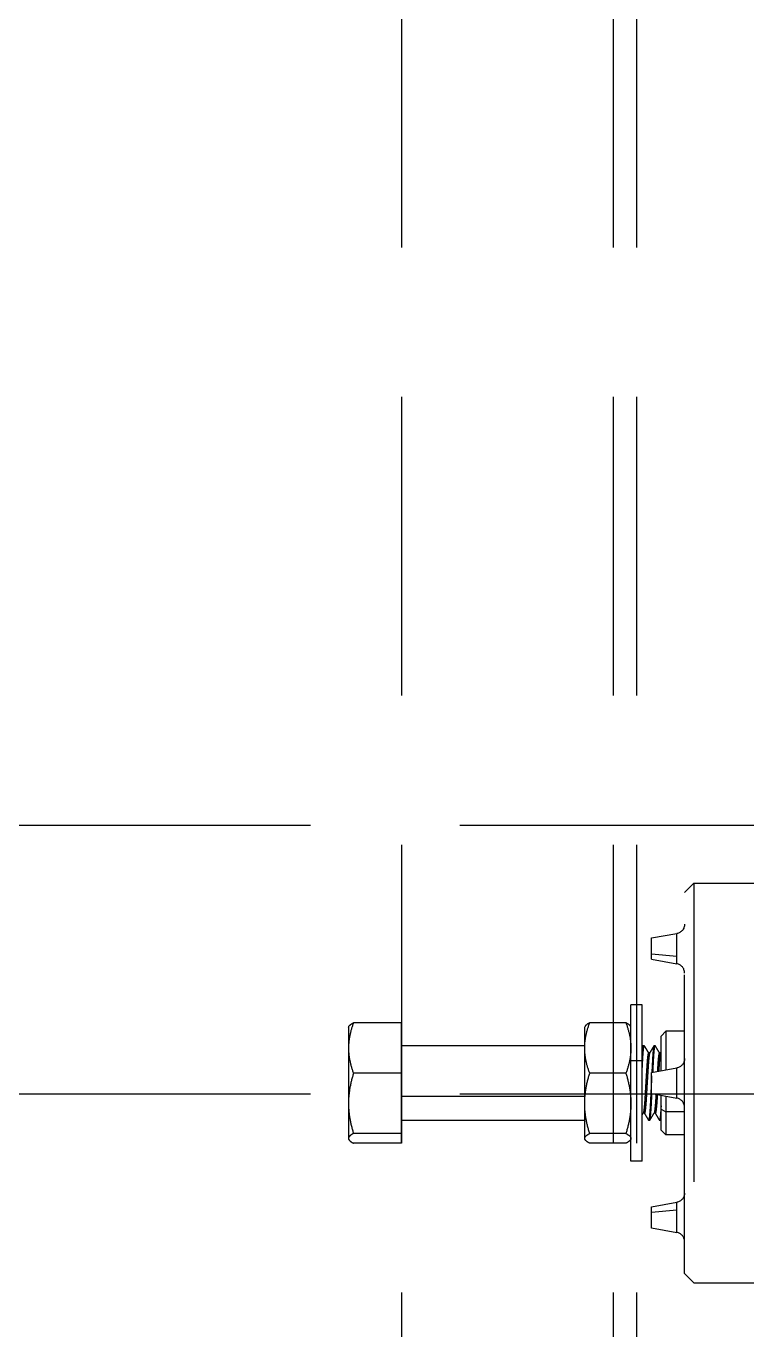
# Model space of a CAD drawing. Extents: x -32000 to 416743, y -254124 to 144214.
# Drawn here: x 255965.4 to 256118.7, y 64457.6 to 64735 of the extents above; entities that cross this region are included whole.
import ezdxf

# ---------------------------------------------------------------- set-up
doc = ezdxf.new("R2010")
doc.units = 0
doc.header["$LTSCALE"] = 10
doc.linetypes.add('XFM1Q40$0$HIDDEN', pattern=[9.525, 6.35, -3.175])
doc.layers.add('XFM1Q40$0$M-EQPM-MAU', color=22, linetype='Continuous')

# ---------------------------------------------------------------- blocks, each defined once
blk = doc.blocks.new('XFM1Q40')
at = {"color": 252, "linetype": 'XFM1Q40$0$HIDDEN'}
for p, q in [((256105.41, 64550.67, 84.67), (256107.41, 64552.67, 84.67)), ((256107.41, 64552.67, 84.67), (256122.41, 64552.67, 84.67)), ((256098.41, 64541.02, 101.17), (256103.76, 64541.96, 101.17)), ((256098.41, 64537.62, 103.14), (256103.76, 64537.15, 103.95)), ((256098.41, 64536.49, 101.17), (256103.76, 64535.54, 101.17)), ((256096.41, 64526.83, 86.67), (256094, 64526.83, 86.67)), ((256033.93, 64522.08, 86.67), (256034.01, 64522.22, 86.67)), ((256045.21, 64522.98, 91.69), (256035, 64522.98, 91.69)), ((256045.21, 64512.24, 100.27), (256045.21, 64522.98, 91.69)), ((256084.17, 64522.08, 86.67), (256084.25, 64522.22, 86.67)), ((256092.93, 64522.98, 91.69), (256085.23, 64522.98, 91.69)), ((256094, 64522.08, 86.67), (256093.92, 64522.22, 86.67)), ((256100.41, 64520.17, 86.67), (256101.41, 64521.17, 86.67)), ((256105.41, 64521.17, 86.67), (256101.41, 64521.17, 86.67)), ((256084.17, 64518.11, 86.67), (256045.21, 64518.11, 86.67)), ((256084.18, 64518.11, 86.67), (256084.18, 64518.11, 86.67)), ((256096.85, 64518.11, 86.67), (256096.61, 64518.11, 86.67)), ((256099.16, 64518.11, 86.67), (256098.92, 64518.11, 86.67)), ((256098.01, 64516.61, 86.67), (256097.74, 64516.61, 86.67)), ((256100.32, 64516.61, 86.67), (256100.05, 64516.61, 86.67)), ((256045.21, 64512.24, 100.27), (256035, 64512.24, 100.27)), ((256045.21, 64499.43, 95.26), (256045.21, 64512.24, 100.27)), ((256092.93, 64512.24, 100.27), (256085.23, 64512.24, 100.27)), ((256096.41, 64514.86, 102.66), (256094, 64514.86, 102.66)), ((256098.41, 64512.44, 117.67), (256103.76, 64513.38, 117.67)), ((256084.17, 64507.28, 94.07), (256045.21, 64507.28, 94.07)), ((256097.31, 64507.83, 92.67), (256097.02, 64507.83, 92.67)), ((256098.44, 64507.28, 94.07), (256098.2, 64507.28, 94.07)), ((256098.41, 64507.91, 117.67), (256103.76, 64506.96, 117.67)), ((256100.41, 64504.59, 94.97), (256101.41, 64504.04, 95.8)), ((256105.41, 64504.04, 95.8), (256101.41, 64504.04, 95.8)), ((256084.15, 64502.23, 86.67), (256045.21, 64502.23, 86.67)), ((256096.87, 64503.73, 86.67), (256096.6, 64503.73, 86.67)), ((256098, 64502.23, 86.67), (256097.77, 64502.23, 86.67)), ((256099.18, 64503.73, 86.67), (256098.91, 64503.73, 86.67)), ((256100.31, 64502.23, 86.67), (256100.08, 64502.23, 86.67)), ((256033.93, 64498.26, 86.67), (256034.01, 64498.12, 86.67)), ((256045.21, 64499.43, 95.26), (256035, 64499.43, 95.26)), ((256045.21, 64497.36, 81.66), (256045.21, 64499.43, 95.26)), ((256084.17, 64498.26, 86.67), (256084.25, 64498.12, 86.67)), ((256092.93, 64499.43, 95.26), (256085.23, 64499.43, 95.26)), ((256094, 64498.26, 86.67), (256093.92, 64498.12, 86.67)), ((256100.41, 64500.17, 86.67), (256101.41, 64499.17, 86.67)), ((256105.41, 64499.17, 86.67), (256101.41, 64499.17, 86.67)), ((256045.21, 64497.36, 81.66), (256035, 64497.36, 81.66)), ((256092.93, 64497.36, 81.66), (256085.23, 64497.36, 81.66)), ((256096.41, 64493.51, 86.67), (256094, 64493.51, 86.67)), ((256098.41, 64483.86, 101.17), (256103.76, 64484.8, 101.17)), ((256098.41, 64482.73, 103.14), (256103.76, 64483.2, 103.95)), ((256098.41, 64479.33, 101.17), (256103.76, 64478.38, 101.17)), ((256105.41, 64469.67, 84.67), (256107.41, 64467.67, 84.67)), ((256107.41, 64467.67, 84.67), (256122.41, 64467.67, 84.67))]:
    blk.add_line(p, q, dxfattribs=at)
at = {"color": 252, "linetype": 'XFM1Q40$0$HIDDEN', "extrusion": (1, 2.22045e-16, -6.59239e-17)}
blk.add_arc((64510.17, 84.67, 256107.41), 42.5, 0, 180, dxfattribs=at)
at = {"color": 252, "linetype": 'XFM1Q40$0$HIDDEN', "extrusion": (-1, -2.22045e-16, 6.59239e-17)}
for centre, radius, start, end in [((-64510.17, 84.67, -256105.41), 40.5, 0, 180), ((-64538.75, 101.17, -256098.41), 2.27, 60, 180), ((-64538.75, 101.17, -256103.76), 3.21, 60, 180), ((-64538.75, 101.17, -256098.41), 2.27, 0, 60), ((-64538.75, 101.17, -256103.76), 3.21, 0, 60), ((-64510.17, 117.67, -256098.41), 2.27, 0, 180), ((-64510.17, 117.67, -256103.76), 3.21, 0, 180), ((-64481.59, 101.17, -256103.76), 3.21, 120, 180), ((-64481.59, 101.17, -256098.41), 2.27, 120, 180), ((-64481.59, 101.17, -256098.41), 2.27, 0, 120), ((-64481.59, 101.17, -256103.76), 3.21, 0, 120)]:
    blk.add_arc(centre, radius, start, end, dxfattribs=at)
at = {"color": 252, "linetype": 'XFM1Q40$0$HIDDEN', "extrusion": (-6.59239e-17, -2.22045e-16, -1)}
for centre in [(-256103.41, 64543.93, -101.17), (-256103.41, 64515.35, -117.67), (-256103.41, 64486.77, -101.17)]:
    blk.add_arc(centre, 2, 180, 260, dxfattribs=at)
at = {"color": 252, "linetype": 'XFM1Q40$0$HIDDEN'}
for centre in [(256103.41, 64533.57, 101.17), (256103.41, 64504.99, 117.67), (256103.41, 64476.42, 101.17)]:
    blk.add_arc(centre, 2, 0, 80, dxfattribs=at)
at = {"color": 252, "linetype": 'XFM1Q40$0$HIDDEN', "extrusion": (-1, -1.22769e-16, 9.95038e-17)}
for centre, radius, start, end in [((-64510.17, 86.67, -256094), 16.66, 106.3398, 180), ((-64510.17, 86.67, -256096.41), 16.66, 106.3398, 180), ((-64510.17, 86.67, -256084.17), 11.91, 128.6329, 180), ((-64510.17, 86.67, -256084.17), 11.91, 68.6329, 128.6329), ((-64510.17, 86.67, -256094), 16.66, 0, 106.3398), ((-64510.17, 86.67, -256096.41), 16.66, 0, 106.3398), ((-64510.17, 86.67, -256084.17), 11.91, 8.6329, 68.6329), ((-64510.17, 86.67, -256084.17), 11.91, 0, 8.6329)]:
    blk.add_arc(centre, radius, start, end, dxfattribs=at)
at = {"color": 252, "linetype": 'XFM1Q40$0$HIDDEN', "extrusion": (1, 1.22769e-16, -9.95038e-17)}
for start, end in [(0, 51.3671), (51.3671, 111.3671), (111.3671, 171.3671), (171.3671, 180)]:
    blk.add_arc((64510.17, 86.67, 256033.93), 11.91, start, end, dxfattribs=at)
at = {"color": 252, "linetype": 'XFM1Q40$0$HIDDEN', "extrusion": (1, 1.82472e-17, -1.14927e-16)}
for start, end in [(0, 75.2819), (104.7181, 123.9051), (123.9051, 180)]:
    blk.add_arc((64510.17, 86.67, 256101.41), 11, start, end, dxfattribs=at)
at = {"color": 252, "linetype": 'XFM1Q40$0$HIDDEN', "extrusion": (-1, -1.82472e-17, 1.14927e-16)}
for start, end in [(105.1791, 180), (56.0949, 74.8209), (0, 56.0949)]:
    blk.add_arc((-64510.17, 86.67, -256100.41), 10, start, end, dxfattribs=at)
at = {"color": 252, "linetype": 'XFM1Q40$0$HIDDEN'}
for points, knots in [([(256035, 64522.98, 91.69), (256034.67, 64522.1, 92.39), (256034.41, 64521.22, 93.1), (256034.04, 64519.43, 94.53), (256033.93, 64518.52, 95.25), (256033.93, 64517.61, 95.98)], [0.000000238, 0.000000238, 0.000000238, 0.000000238, 0.003479813, 0.003479813, 0.006959387, 0.006959387, 0.006959387, 0.006959387]), ([(256034.01, 64522.22, 86.67), (256034.06, 64522.31, 87.23), (256034.13, 64522.39, 87.78), (256034.41, 64522.64, 89.46), (256034.67, 64522.81, 90.58), (256035, 64522.98, 91.69)], [0.008751144, 0.008751144, 0.008751144, 0.008751144, 0.010425951, 0.010425951, 0.013892515, 0.013892515, 0.013892515, 0.013892515]), ([(256084.17, 64517.61, 95.98), (256084.17, 64518.07, 95.62), (256084.19, 64518.52, 95.25), (256084.29, 64519.43, 94.53), (256084.36, 64519.88, 94.17), (256084.64, 64521.22, 93.09), (256084.91, 64522.11, 92.39), (256085.23, 64522.98, 91.69)], [0.006959387, 0.006959387, 0.006959387, 0.006959387, 0.008692669, 0.008692669, 0.010425951, 0.010425951, 0.013892515, 0.013892515, 0.013892515, 0.013892515]), ([(256085.23, 64522.98, 91.69), (256084.91, 64522.81, 90.57), (256084.64, 64522.64, 89.45), (256084.37, 64522.39, 87.78), (256084.3, 64522.31, 87.23), (256084.25, 64522.22, 86.67)], [0.000000238, 0.000000238, 0.000000238, 0.000000238, 0.003479813, 0.003479813, 0.005157916, 0.005157916, 0.005157916, 0.005157916]), ([(256092.93, 64522.98, 91.69), (256093.26, 64522.1, 92.39), (256093.53, 64521.22, 93.1), (256093.9, 64519.43, 94.53), (256094, 64518.52, 95.25), (256094, 64517.61, 95.98)], [0.000000238, 0.000000238, 0.000000238, 0.000000238, 0.003479813, 0.003479813, 0.006959387, 0.006959387, 0.006959387, 0.006959387]), ([(256093.92, 64522.22, 86.67), (256093.87, 64522.31, 87.23), (256093.8, 64522.39, 87.78), (256093.53, 64522.64, 89.46), (256093.26, 64522.81, 90.58), (256092.93, 64522.98, 91.69)], [0.008751144, 0.008751144, 0.008751144, 0.008751144, 0.010425951, 0.010425951, 0.013892515, 0.013892515, 0.013892515, 0.013892515]), ([(256033.93, 64517.61, 95.98), (256033.93, 64517.15, 96.34), (256033.96, 64516.7, 96.71), (256034.06, 64515.79, 97.43), (256034.13, 64515.34, 97.79), (256034.41, 64514, 98.87), (256034.67, 64513.11, 99.57), (256035, 64512.24, 100.27)], [0.006959387, 0.006959387, 0.006959387, 0.006959387, 0.008692669, 0.008692669, 0.010425951, 0.010425951, 0.013892515, 0.013892515, 0.013892515, 0.013892515]), ([(256085.23, 64512.24, 100.27), (256084.91, 64513.12, 99.57), (256084.64, 64514, 98.86), (256084.27, 64515.79, 97.43), (256084.17, 64516.69, 96.71), (256084.17, 64517.61, 95.98)], [0.000000238, 0.000000238, 0.000000238, 0.000000238, 0.003479813, 0.003479813, 0.006959387, 0.006959387, 0.006959387, 0.006959387]), ([(256094, 64517.61, 95.98), (256094, 64517.15, 96.34), (256093.97, 64516.7, 96.71), (256093.88, 64515.79, 97.43), (256093.8, 64515.34, 97.79), (256093.53, 64514, 98.87), (256093.26, 64513.11, 99.57), (256092.93, 64512.24, 100.27)], [0.006959387, 0.006959387, 0.006959387, 0.006959387, 0.008692669, 0.008692669, 0.010425951, 0.010425951, 0.013892515, 0.013892515, 0.013892515, 0.013892515]), ([(256035, 64512.24, 100.27), (256034.68, 64511.2, 99.87), (256034.4, 64510.13, 99.45), (256034.03, 64507.99, 98.61), (256033.93, 64506.91, 98.19), (256033.93, 64505.83, 97.77)], [0.012270797, 0.012270797, 0.012270797, 0.012270797, 0.015749711, 0.015749711, 0.019228625, 0.019228625, 0.019228625, 0.019228625]), ([(256084.17, 64505.83, 97.77), (256084.17, 64506.91, 98.19), (256084.27, 64507.99, 98.61), (256084.64, 64510.13, 99.45), (256084.91, 64511.2, 99.87), (256085.23, 64512.24, 100.27)], [0.011985728, 0.011985728, 0.011985728, 0.011985728, 0.015455748, 0.015455748, 0.018925767, 0.018925767, 0.018925767, 0.018925767]), ([(256092.93, 64512.24, 100.27), (256093.26, 64511.2, 99.87), (256093.53, 64510.13, 99.45), (256093.9, 64507.99, 98.61), (256094, 64506.91, 98.19), (256094, 64505.83, 97.77)], [0.012270797, 0.012270797, 0.012270797, 0.012270797, 0.015749711, 0.015749711, 0.019228625, 0.019228625, 0.019228625, 0.019228625]), ([(256033.93, 64505.83, 97.77), (256033.93, 64505.29, 97.56), (256033.96, 64504.75, 97.34), (256034.06, 64503.66, 96.92), (256034.13, 64503.12, 96.71), (256034.41, 64501.51, 96.08), (256034.68, 64500.46, 95.67), (256035, 64499.43, 95.26)], [0.019228625, 0.019228625, 0.019228625, 0.019228625, 0.020969115, 0.020969115, 0.022709605, 0.022709605, 0.026190586, 0.026190586, 0.026190586, 0.026190586]), ([(256085.23, 64499.43, 95.26), (256084.91, 64500.46, 95.67), (256084.64, 64501.51, 96.08), (256084.36, 64503.12, 96.71), (256084.29, 64503.66, 96.92), (256084.19, 64504.75, 97.34), (256084.17, 64505.29, 97.56), (256084.17, 64505.83, 97.77)], [0.005041565, 0.005041565, 0.005041565, 0.005041565, 0.008513646, 0.008513646, 0.010249687, 0.010249687, 0.011985728, 0.011985728, 0.011985728, 0.011985728]), ([(256094, 64505.83, 97.77), (256094, 64505.29, 97.56), (256093.97, 64504.75, 97.34), (256093.88, 64503.66, 96.92), (256093.8, 64503.12, 96.71), (256093.52, 64501.51, 96.08), (256093.26, 64500.46, 95.67), (256092.93, 64499.43, 95.26)], [0.019228625, 0.019228625, 0.019228625, 0.019228625, 0.020969115, 0.020969115, 0.022709605, 0.022709605, 0.026190586, 0.026190586, 0.026190586, 0.026190586]), ([(256035, 64499.43, 95.26), (256034.67, 64499.26, 94.15), (256034.41, 64499.09, 93.03), (256034.04, 64498.74, 90.77), (256033.93, 64498.57, 89.62), (256033.93, 64498.39, 88.46)], [0.000000238, 0.000000238, 0.000000238, 0.000000238, 0.003479813, 0.003479813, 0.006959387, 0.006959387, 0.006959387, 0.006959387]), ([(256033.93, 64498.39, 88.46), (256033.93, 64498.31, 87.89), (256033.96, 64498.22, 87.31), (256034.06, 64498.04, 86.16), (256034.13, 64497.96, 85.59), (256034.41, 64497.7, 83.89), (256034.67, 64497.53, 82.77), (256035, 64497.36, 81.66)], [0.006959387, 0.006959387, 0.006959387, 0.006959387, 0.008692669, 0.008692669, 0.010425951, 0.010425951, 0.013892515, 0.013892515, 0.013892515, 0.013892515]), ([(256084.17, 64498.39, 88.46), (256084.17, 64498.48, 89.04), (256084.19, 64498.57, 89.62), (256084.29, 64498.74, 90.77), (256084.36, 64498.83, 91.34), (256084.64, 64499.09, 93.03), (256084.91, 64499.26, 94.15), (256085.23, 64499.43, 95.26)], [0.006959387, 0.006959387, 0.006959387, 0.006959387, 0.008692669, 0.008692669, 0.010425951, 0.010425951, 0.013892515, 0.013892515, 0.013892515, 0.013892515]), ([(256085.23, 64497.36, 81.66), (256084.91, 64497.53, 82.78), (256084.64, 64497.7, 83.9), (256084.27, 64498.04, 86.16), (256084.17, 64498.22, 87.3), (256084.17, 64498.39, 88.46)], [0.000000238, 0.000000238, 0.000000238, 0.000000238, 0.003479813, 0.003479813, 0.006959387, 0.006959387, 0.006959387, 0.006959387]), ([(256092.93, 64499.43, 95.26), (256093.26, 64499.26, 94.15), (256093.53, 64499.09, 93.03), (256093.9, 64498.74, 90.77), (256094, 64498.57, 89.62), (256094, 64498.39, 88.46)], [0.000000238, 0.000000238, 0.000000238, 0.000000238, 0.003479813, 0.003479813, 0.006959387, 0.006959387, 0.006959387, 0.006959387]), ([(256094, 64498.39, 88.46), (256094, 64498.31, 87.89), (256093.97, 64498.22, 87.31), (256093.88, 64498.04, 86.16), (256093.8, 64497.96, 85.59), (256093.53, 64497.7, 83.89), (256093.26, 64497.53, 82.77), (256092.93, 64497.36, 81.66)], [0.006959387, 0.006959387, 0.006959387, 0.006959387, 0.008692669, 0.008692669, 0.010425951, 0.010425951, 0.013892515, 0.013892515, 0.013892515, 0.013892515])]:
    blk.add_open_spline(points, degree=3, knots=knots, dxfattribs=at)
for points, weights in [([(256096.61, 64518.11, 86.67), (256096.51, 64518.11, 88.83), (256096.41, 64517.02, 90.68)], [0.966219245603, 0.919203944533, 0.93875499719]), ([(256098.41, 64511.68, 94.47), (256098.3, 64509.42, 94.91), (256098.2, 64507.28, 94.07)], [0.933403369218, 0.927897064234, 1]), ([(256098.44, 64507.28, 94.07), (256098.45, 64507.58, 94.19), (256098.47, 64507.9, 94.28)], [1, 0.989101589304, 0.979976281256]), ([(256084.15, 64502.23, 86.67), (256084.16, 64502.23, 86.93), (256084.17, 64502.25, 87.18)], [0.966219245603, 0.972041373987, 0.978884300537])]:
    blk.add_rational_spline(points, weights, degree=2, dxfattribs=at)
for points, weights, knots in [([(256096.41, 64513.17, 94.02), (256096.47, 64514.23, 93.59), (256096.51, 64515.13, 92.87), (256096.69, 64518.39, 90.26), (256096.87, 64518.09, 86.09)], [0.946225770801, 0.96276346299, 1, 0.876286463219, 0.981049661807], [0.38943199, 0.38943199, 0.38943199, 0.39215686, 0.39215686, 0.40120991, 0.40120991, 0.40120991]), ([(256098.92, 64518.11, 86.67), (256098.75, 64518.11, 90.49), (256098.59, 64515.13, 92.87), (256098.52, 64513.92, 93.84), (256098.45, 64512.44, 94.28)], [0.966219245603, 0.885848980212, 1, 0.950500475929, 0.937578078455], [0.59948985, 0.59948985, 0.59948985, 0.60784314, 0.60784314, 0.61146539, 0.61146539, 0.61146539]), ([(256098.69, 64512.49, 94.27), (256098.76, 64513.94, 93.82), (256098.82, 64515.13, 92.87), (256099, 64518.39, 90.26), (256099.18, 64518.09, 86.09)], [0.937945327815, 0.951190250769, 1, 0.876286463219, 0.981049661807], [0.44740862, 0.44740862, 0.44740862, 0.45098039, 0.45098039, 0.46003344, 0.46003344, 0.46003344]), ([(256097.74, 64516.61, 86.67), (256097.57, 64516.61, 89.77), (256097.41, 64514.19, 91.7), (256097.21, 64511.29, 94.02), (256097.02, 64507.83, 92.67)], [0.966219245603, 0.885848980212, 1, 0.866025403784, 1], [0.59948985, 0.59948985, 0.59948985, 0.60784314, 0.60784314, 0.61764706, 0.61764706, 0.61764706]), ([(256097.99, 64516.58, 87.29), (256097.84, 64516.32, 90), (256097.7, 64514.19, 91.7), (256097.5, 64511.29, 94.02), (256097.31, 64507.83, 92.67)], [0.951093392787, 0.898210738859, 1, 0.866025403784, 1], [0.60039446, 0.60039446, 0.60039446, 0.60784314, 0.60784314, 0.61764706, 0.61764706, 0.61764706]), ([(256100.05, 64516.61, 86.67), (256099.88, 64516.61, 89.77), (256099.72, 64514.19, 91.7), (256099.67, 64513.48, 92.27), (256099.62, 64512.65, 92.62)], [0.966219245603, 0.885848980212, 1, 0.963725471558, 0.947094091158], [0.54066633, 0.54066633, 0.54066633, 0.54901961, 0.54901961, 0.55167409, 0.55167409, 0.55167409]), ([(256100.3, 64516.58, 87.29), (256100.15, 64516.32, 90), (256100, 64514.19, 91.7), (256099.96, 64513.51, 92.25), (256099.91, 64512.7, 92.59)], [0.951093392787, 0.898210738859, 1, 0.9648271399, 0.94812240917], [0.54157093, 0.54157093, 0.54157093, 0.54901961, 0.54901961, 0.55159347, 0.55159347, 0.55159347]), ([(256097.02, 64507.83, 92.67), (256096.83, 64504.37, 91.32), (256096.64, 64503.81, 87.64), (256096.63, 64503.78, 87.45), (256096.62, 64503.76, 87.25)], [1, 0.866025403784, 1, 0.991883649481, 0.984750696525], [0.61764706, 0.61764706, 0.61764706, 0.62745098, 0.62745098, 0.62804491, 0.62804491, 0.62804491]), ([(256097.31, 64507.83, 92.67), (256097.12, 64504.37, 91.32), (256096.93, 64503.81, 87.64), (256096.9, 64503.73, 87.16), (256096.87, 64503.73, 86.67)], [1, 0.866025403784, 1, 0.980176423572, 0.966219245603], [0.61764706, 0.61764706, 0.61764706, 0.62745098, 0.62745098, 0.62890162, 0.62890162, 0.62890162]), ([(256098.2, 64507.28, 94.07), (256098.01, 64503.01, 92.4), (256097.82, 64502.32, 87.87), (256097.78, 64502.19, 86.97), (256097.74, 64502.26, 86.06)], [1, 0.866025403784, 1, 0.970179475685, 0.953634060167], [0.61764706, 0.61764706, 0.61764706, 0.62745098, 0.62745098, 0.62963317, 0.62963317, 0.62963317]), ([(256098, 64502.23, 86.67), (256098.03, 64502.23, 87.27), (256098.05, 64502.32, 87.87), (256098.25, 64503.01, 92.4), (256098.44, 64507.28, 94.07)], [0.966219245603, 0.980176423572, 1, 0.866025403784, 1], [0.42992191, 0.42992191, 0.42992191, 0.43137255, 0.43137255, 0.44117647, 0.44117647, 0.44117647]), ([(256099.33, 64507.75, 92.64), (256099.14, 64504.36, 91.26), (256098.95, 64503.81, 87.64), (256098.94, 64503.78, 87.45), (256098.93, 64503.76, 87.25)], [0.996404716472, 0.867847835758, 1, 0.991883649481, 0.984750696525], [0.55895689, 0.55895689, 0.55895689, 0.56862745, 0.56862745, 0.56922138, 0.56922138, 0.56922138]), ([(256099.61, 64507.69, 92.62), (256099.42, 64504.35, 91.22), (256099.23, 64503.81, 87.64), (256099.21, 64503.73, 87.16), (256099.18, 64503.73, 86.67)], [0.994227373612, 0.86897673182, 1, 0.980176423572, 0.966219245603], [0.5590395, 0.5590395, 0.5590395, 0.56862745, 0.56862745, 0.57007809, 0.57007809, 0.57007809]), ([(256100.41, 64505.33, 92.96), (256100.26, 64502.8, 91.02), (256100.13, 64502.32, 87.87), (256100.09, 64502.19, 86.97), (256100.05, 64502.26, 86.06)], [0.946584675497, 0.902860590163, 1, 0.970179475685, 0.953634060167], [0.561519035, 0.561519035, 0.561519035, 0.568627451, 0.568627451, 0.570809641, 0.570809641, 0.570809641]), ([(256100.31, 64502.23, 86.67), (256100.34, 64502.23, 87.27), (256100.36, 64502.32, 87.87), (256100.39, 64502.41, 88.43), (256100.41, 64502.57, 88.97)], [0.966219245603, 0.980176423572, 1, 0.981189853753, 0.967661628286], [0.488745439, 0.488745439, 0.488745439, 0.490196078, 0.490196078, 0.491572557, 0.491572557, 0.491572557])]:
    blk.add_rational_spline(points, weights, degree=2, knots=knots, dxfattribs=at)
for points in [[(256096.58, 64518.09, 87.29), (256096.41, 64517.8, 87.29)], [(256097.76, 64516.61, 86.1), (256096.87, 64518.09, 86.09)], [(256098.89, 64518.09, 87.29), (256097.99, 64516.58, 87.29)], [(256100.06, 64516.61, 86.1), (256099.18, 64518.09, 86.09)], [(256100.41, 64516.76, 87.29), (256100.3, 64516.58, 87.29)], [(256096.41, 64503.42, 87.25), (256096.62, 64503.76, 87.25)], [(256096.86, 64503.73, 86.06), (256097.74, 64502.26, 86.06)], [(256098.03, 64502.26, 87.26), (256098.93, 64503.76, 87.25)], [(256099.17, 64503.73, 86.06), (256100.05, 64502.26, 86.06)], [(256100.34, 64502.26, 87.26), (256100.41, 64502.38, 87.26)]]:
    blk.add_open_spline(points, degree=1, dxfattribs=at)
at = {"layer": 'XFM1Q40$0$M-EQPM-MAU', "color": 252, "linetype": 'XFM1Q40$0$HIDDEN'}
for p, q in [((256045.21, 65132.37, 0.06), (256045.21, 64387.98, -0.71)), ((256090.21, 65132.37, 5.06), (256090.21, 64387.98, 4.29)), ((256095.21, 65132.37, 0.06), (256095.21, 64387.98, -0.71)), ((256095.21, 65132.37, 0.06), (256095.21, 64387.98, -0.71)), ((256787.85, 64564.95, 30.78), (255797.4, 64564.95, 30.78)), ((256787.85, 64507.8, 30.78), (255797.4, 64507.8, 30.78))]:
    blk.add_line(p, q, dxfattribs=at)

msp = doc.modelspace()

# ---------------------------------------------------------------- block references
msp.add_blockref('XFM1Q40', (0, 0))

doc.saveas('drawing.dxf')
